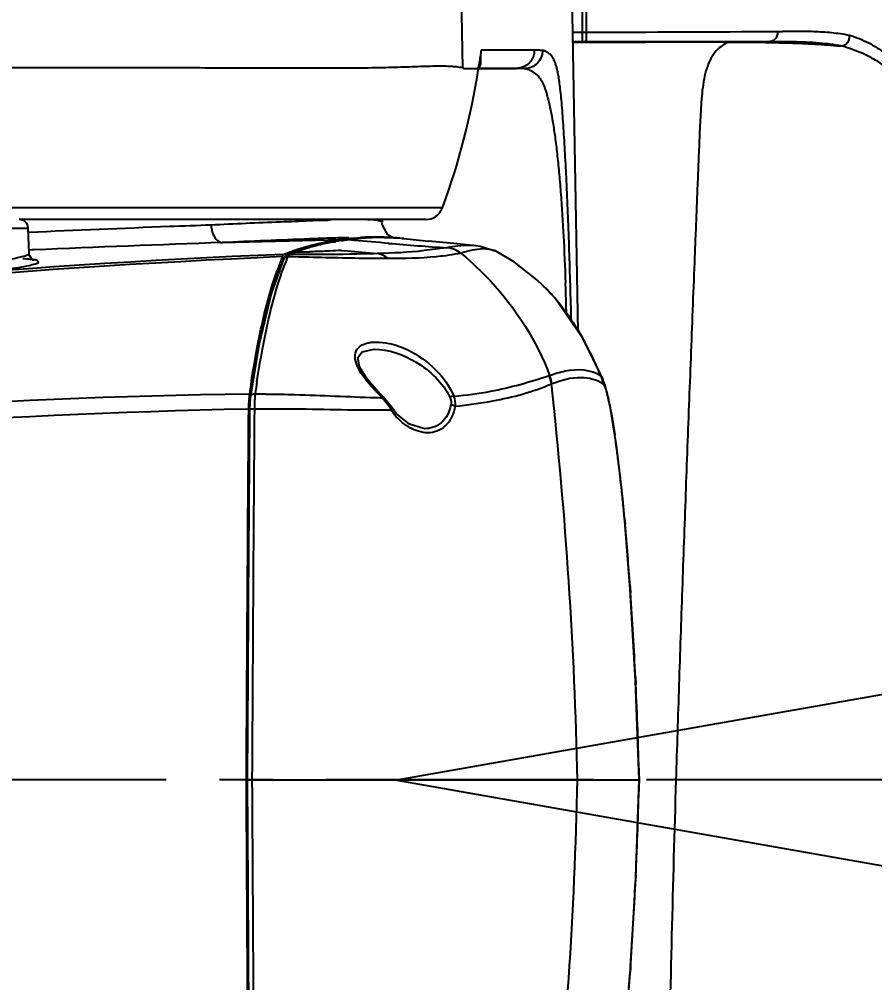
# Model space of a CAD drawing. Header units: millimetres. Extents: x 4086 to 8300, y 123 to 1549.
# Drawn here: x 7773.03 to 7797.06, y 601.17 to 628.25 of the extents above; entities that cross this region are included whole.
import ezdxf

# ---------------------------------------------------------------- set-up
doc = ezdxf.new("R2010")
doc.units = ezdxf.units.MM
doc.linetypes.add('CENTER', pattern=[0.6, 0.375, -0.075, 0.075, -0.075])
for name, color, linetype in [('中心线', 7, 'Continuous'), ('外形图', 7, 'Continuous'), ('尺寸标注', 7, 'Continuous'), ('运动范围', 7, 'Continuous')]:
    doc.layers.add(name, color=color, linetype=linetype)
doc.styles.add('思源黑', font='SourceHanSansCN-Normal.ttf')
doc.dimstyles.new('尺寸标注_1_4比例', dxfattribs={"dimtxt": 7, "dimasz": 6, "dimexe": 2, "dimexo": 1.5, "dimgap": 1, "dimtad": 1, "dimdec": 1, "dimlfac": 4, "dimdsep": 46, "dimtxsty": '思源黑', "dimcen": 0.09, "dimadec": 0, "dimazin": 0, "dimtp": 0.01, "dimtm": 0.01, "dimtfac": 1, "dimtdec": 1, "dimtofl": 0, "dimtmove": 0, "dimatfit": 3, "dimfxl": 1, "dimtolj": 1, "dimarcsym": 0})

# ---------------------------------------------------------------- blocks, each defined once
blk = doc.blocks.new('*D749')
at = {"layer": 'Defpoints', "color": 0}
for p in [(7701.103, 606.863), (7716.045, 606.863), (7783.633, 606.863), (7961.601, 575.482), (7746.537, 550.462)]:
    blk.add_point(p, dxfattribs=at)
at = {"layer": '尺寸标注', "color": 0, "lineweight": -2}
blk.add_line((7717.545, 606.863), (7718.126, 606.863), dxfattribs=at)
blk.add_arc((7783.633, 606.863), 67.507, 185.09413, 344.90587, dxfattribs=at)
at = {"layer": '尺寸标注', "color": 0}
for points in [[(7717.392, 600.913), (7715.394, 600.824), (7716.126, 606.863)], [(7849.787, 589.066), (7847.834, 589.501), (7850.114, 595.14)]]:
    blk.add_solid(points, dxfattribs=at)
at = {"layer": '尺寸标注', "color": 0, "insert": (7783.633, 544.066), "char_height": 7, "attachment_point": 5, "style": '思源黑'}
blk.add_mtext('\\A1;+\\A1;170%%d', dxfattribs=at)
blk = doc.blocks.new('*D750')
at = {"layer": 'Defpoints', "color": 0}
for p in [(7746.494, 663.333), (7961.606, 638.226), (7701.103, 606.863), (7720.683, 606.863), (7783.633, 606.863)]:
    blk.add_point(p, dxfattribs=at)
at = {"layer": '尺寸标注', "color": 0, "lineweight": -2}
blk.add_arc((7783.633, 606.863), 67.588, 15.08218, 174.91199, dxfattribs=at)
at = {"layer": '尺寸标注', "color": 0}
for points in [[(7847.916, 624.232), (7849.869, 624.667), (7850.195, 618.593)], [(7715.312, 612.901), (7717.31, 612.813), (7716.045, 606.863)]]:
    blk.add_solid(points, dxfattribs=at)
at = {"layer": '尺寸标注', "color": 0, "insert": (7783.633, 679.161), "char_height": 7, "attachment_point": 5, "style": '思源黑'}
blk.add_mtext('\\A1;-\\A1;170%%d', dxfattribs=at)

msp = doc.modelspace()

# ---------------------------------------------------------------- linework, layer by layer
at = {"layer": '中心线', "linetype": 'CENTER', "ltscale": 20}
msp.add_line((7981.1487, 606.8692), (7585.9109, 606.8692), dxfattribs=at)
at = {"layer": '外形图'}
for p, q in [((7785.3857, 631.8692), (7785.4754, 626.8822)), ((7788.7274, 619.4704), (7788.4978, 631.8692)), ((7788.834, 630.9931), (7788.834, 627.6181)), ((7788.959, 627.6516), (7788.959, 630.9597)), ((7788.834, 627.8725), (7788.5718, 627.8725)), ((7794.0908, 627.6181), (7788.5765, 627.6181)), ((7794.5526, 627.6231), (7794.5823, 627.6232)), ((7785.9872, 627.3174), (7785.9708, 627.1869)), ((7785.988, 627.3221), (7785.9873, 627.3169)), ((7787.4928, 627.3785), (7786.0021, 627.3785)), ((7785.507, 626.8691), (7785.9147, 626.8692)), ((7785.9251, 626.8692), (7786.9945, 626.8692)), ((7787.2246, 626.8612), (7785.9251, 626.8612)), ((7787.0298, 626.8695), (7787.0242, 626.8695)), ((7781.209, 622.9455), (7771.7056, 622.9456)), ((7784.2775, 622.9455), (7781.209, 622.9455)), ((7784.9103, 622.9457), (7784.2775, 622.9455)), ((7784.4415, 622.6192), (7773.0259, 622.6192)), ((7783.2177, 622.6192), (7783.219, 622.5415)), ((7771.709, 622.3779), (7773.2758, 622.3779)), ((7773.3004, 621.6727), (7773.2758, 622.3779)), ((7778.7338, 621.972), (7782.0902, 622.0595)), ((7781.8854, 622.0287), (7781.7817, 622.011)), ((7781.9883, 622.0448), (7781.8854, 622.0287)), ((7782.0902, 622.0595), (7781.9883, 622.0448)), ((7782.0753, 622.0271), (7782.1221, 622.0339)), ((7782.1221, 622.0339), (7782.2021, 622.0448)), ((7782.2021, 622.0448), (7782.2285, 622.0482)), ((7782.2285, 622.0482), (7782.3345, 622.0617)), ((7782.2699, 622.0447), (7782.2285, 622.0482)), ((7782.4425, 622.0303), (7782.2699, 622.0447)), ((7782.2845, 622.1099), (7782.2753, 622.1097)), ((7782.9932, 622.1114), (7782.2889, 622.0546)), ((7782.405, 622.0961), (7782.5076, 622.105)), ((7782.5076, 622.105), (7782.6089, 622.1123)), ((7783.826, 622.0817), (7782.9932, 622.1114)), ((7783.7695, 622.0871), (7783.826, 622.0817)), ((7783.826, 622.0817), (7784.5189, 622.0157)), ((7773.3863, 621.7652), (7773.2975, 621.7615)), ((7773.442, 621.7676), (7773.3863, 621.7652)), ((7781.7971, 621.9794), (7781.8886, 621.9964)), ((7781.8886, 621.9964), (7781.9063, 621.9995)), ((7785.228, 621.9483), (7784.5189, 622.0157)), ((7785.8498, 621.8827), (7785.228, 621.9483)), ((7785.8498, 621.8827), (7785.8486, 621.8829)), ((7773.3004, 621.6722), (7773.3004, 621.6727)), ((7780.4968, 621.5905), (7780.4455, 621.5087)), ((7780.4455, 621.5087), (7780.4459, 621.5096)), ((7780.5415, 621.6683), (7780.4709, 621.6412)), ((7780.5555, 621.631), (7780.4968, 621.5905)), ((7780.5855, 621.6848), (7780.5415, 621.6683)), ((7780.5998, 621.648), (7780.5573, 621.6317)), ((7780.651, 621.571), (7780.5667, 621.5729)), ((7780.605, 621.6398), (7780.6478, 621.6562)), ((7780.6517, 621.6393), (7780.605, 621.6398)), ((7780.6478, 621.6562), (7780.6862, 621.6705)), ((7780.7295, 621.5692), (7780.651, 621.571)), ((7780.732, 621.6386), (7780.6517, 621.6393)), ((7780.8907, 621.5654), (7780.7295, 621.5692)), ((7780.7748, 621.7099), (7780.732, 621.6964)), ((7780.7505, 621.6939), (7780.7769, 621.7033)), ((7781.0466, 621.5617), (7780.8907, 621.5654)), ((7782.0748, 621.7515), (7782.2442, 621.7378)), ((7786.4525, 621.7106), (7786.4508, 621.7114)), ((7787.7329, 620.7664), (7787.5654, 620.9215)), ((7787.72, 620.7785), (7787.7329, 620.7664)), ((7788.0694, 620.4151), (7787.72, 620.7785)), ((7779.7597, 619.0855), (7779.5172, 617.6577)), ((7782.6593, 618.8996), (7782.986, 618.9718)), ((7782.986, 618.9718), (7782.9901, 618.9719)), ((7787.9085, 618.2317), (7787.9202, 618.2359)), ((7787.9751, 618.0015), (7787.9863, 618.0062)), ((7789.4223, 618.1228), (7789.4232, 618.1206)), ((7779.5286, 617.7115), (7779.5328, 617.7402)), ((7783.2482, 617.6369), (7783.113, 617.7701)), ((7779.5103, 617.6054), (7779.4919, 617.293)), ((7779.5173, 617.6584), (7779.5103, 617.6054)), ((7779.5172, 617.6577), (7779.5173, 617.6584)), ((7783.4969, 617.3299), (7783.2482, 617.6369)), ((7783.6142, 617.1712), (7783.4967, 617.3302)), ((7784.4095, 616.7413), (7784.4061, 616.7413)), ((7789.7513, 616.5758), (7789.7539, 616.5588)), ((7790.0294, 614.2153), (7790.0291, 614.211)), ((7790.0291, 614.211), (7790.0347, 614.1497)), ((7790.0351, 614.1527), (7790.0296, 614.2133)), ((7790.035, 614.1536), (7790.0347, 614.1497)), ((7790.0347, 614.1497), (7790.043, 614.0575)), ((7790.3339, 609.7589), (7790.343, 609.5642)), ((7779.5637, 606.8692), (7779.5648, 607.0932)), ((7779.5637, 606.8692), (7790.4421, 606.8692)), ((7779.5648, 606.6518), (7779.5637, 606.8692)), ((7790.4415, 606.8692), (7790.4388, 606.7747)), ((7790.4389, 606.9625), (7790.4415, 606.8692)), ((7801.7643, 606.8681), (7791.4711, 606.8681)), ((7790.3441, 604.1976), (7790.3353, 604.0091))]:
    msp.add_line(p, q, dxfattribs=at)
for points in [[(7794.0907, 627.6181), (7794.201, 627.6194), (7794.3142, 627.6211), (7794.4314, 627.6225), (7794.5526, 627.6231)], [(7783.5118, 622.11), (7783.3823, 622.1871), (7783.2238, 622.4816), (7783.2193, 622.5312)], [(7786.4507, 621.7115), (7785.9768, 621.8645), (7785.8486, 621.8829)], [(7773.3978, 621.4848), (7773.4234, 621.4786), (7773.3817, 621.5043), (7773.3057, 621.6304), (7773.3004, 621.6723)], [(7780.4455, 621.5087), (7780.1044, 620.5287), (7779.7597, 619.0855)], [(7780.7324, 621.6965), (7780.7013, 621.6854), (7780.5998, 621.648)], [(7787.5654, 620.9215), (7786.9355, 621.4241), (7786.4525, 621.7106)], [(7789.4232, 618.1206), (7788.8689, 619.2674), (7788.0694, 620.4151)], [(7783.113, 617.7701), (7782.7966, 618.1322), (7782.586, 618.4761), (7782.5364, 618.74), (7782.6593, 618.8996)], [(7789.5537, 617.6825), (7789.4826, 617.952), (7789.4223, 618.1228)], [(7790.0294, 614.2153), (7789.9756, 614.7692), (7789.8872, 615.5672), (7789.7974, 616.2655), (7789.7104, 616.851), (7789.6289, 617.3211), (7789.5537, 617.6825)], [(7779.4919, 617.293), (7779.4651, 613.5691), (7779.4415, 609.8283), (7779.4254, 606.8696)], [(7784.4061, 616.7413), (7783.9869, 616.864), (7783.6142, 617.1712)], [(7790.4421, 606.8692), (7790.3395, 609.6536), (7790.1901, 612.2198), (7790.035, 614.1537)], [(7779.4254, 606.8696), (7779.4417, 603.8749), (7779.4653, 600.1394), (7779.4919, 596.4454)], [(7790.035, 599.5847), (7790.192, 601.5461), (7790.3409, 604.1128), (7790.4421, 606.8692)]]:
    msp.add_lwpolyline(points, dxfattribs=at)
for centre, radius, start, end in [((7788.8395, 615.7007), 12.1719, 89.43786, 90.02627), ((7783.9503, 2476.5363), 1848.6589, 270.1552963, 270.3214661), ((7788.834, 627.8681), 0.25, 270, 300), ((7793.0378, 627.3962), 0.2257, 99.95765, 109.57549), ((7796.0687, 627.1735), 0.3407, 93.06265, 103.53025), ((7766.1395, 629.893), 20.0154, 339.69, 351.31096), ((7784.4413, 623.1192), 0.5, 270.02436, 339.69307), ((7773.0259, 622.3692), 0.25, 2, 90), ((7784.1048, 551.0378), 71.0955, 91.682801, 91.834956), ((7783.0794, 615.3368), 6.7652, 98.53592, 99.98555), ((7783.654, 566.5128), 55.614, 91.42056, 91.68671), ((7783.0904, 614.8306), 7.2978, 95.38906, 97.87765), ((7783.2079, 614.7995), 7.3146, 96.01272, 96.8581), ((7783.1968, 614.9072), 7.2062, 94.2753, 96.01471), ((7783.0499, 615.2942), 6.8324, 91.48241, 93.70049), ((7783.1841, 615.0892), 7.0238, 90.68347, 94.28212), ((7783.0488, 615.3322), 6.7944, 89.59456, 91.48149), ((7783.0514, 615.5588), 6.5677, 86.48581, 89.60351), ((7783.1808, 615.2851), 6.8279, 88.87328, 90.67606), ((7783.1894, 615.5829), 6.53, 84.90287, 88.89665), ((7783.0682, 615.8196), 6.3065, 83.25896, 86.49227), ((7799.8676, 6.2765), 616.0581, 91.9659157, 92.4584423), ((7783.054, 615.0452), 7.0836, 107.5043, 110.39406), ((7783.0602, 615.249), 6.8463, 107.42221, 108.44362), ((7782.9684, 615.3121), 6.8034, 105.56059, 107.49279), ((7783.0929, 615.1447), 6.9556, 106.43193, 107.42222), ((7783.14, 614.9826), 7.1244, 103.6717, 106.42675), ((7782.9817, 615.2458), 6.8708, 100.05824, 105.51865), ((7783.1601, 614.9033), 7.2062, 103.44581, 103.67778), ((7783.1574, 614.9151), 7.1941, 101.79281, 103.44664), ((7783.1416, 614.9906), 7.117, 100.88975, 101.79286), ((7794.9922, 762.8048), 141.3313, 265.29607, 265.960294), ((7784.9802, 621.0905), 0.7362, 82.0188, 85.64999), ((7790.354, 381.9357), 239.9091, 92.368384, 97.843413), ((7791.0579, 377.5481), 244.2595, 92.495735, 97.867122), ((7786.3356, 619.0602), 6.4268, 157.41893, 158.80158), ((7785.7684, 619.2944), 5.8132, 156.89182, 157.4042), ((7786.694, 619.0174), 6.6388, 158.08655, 158.2478), ((7786.5112, 619.0911), 6.4417, 157.61139, 158.08813), ((7786.3009, 619.1775), 6.2144, 157.32831, 157.61021), ((7783.0257, 615.32), 6.7678, 109.6441, 110.22314), ((7783.018, 615.375), 6.7134, 108.44293, 109.50122), ((7779.4076, 687.3996), 65.7106, 271.311037, 271.426966), ((7779.6881, 676.1211), 54.4286, 271.42743, 271.56479), ((7779.6095, 614.645), 9.1254, 50.10563, 50.35044), ((7786.5295, 618.2328), 3.6085, 106.69193, 107.68933), ((7787.4207, 618.6406), 7.5903, 158.81031, 160.47185), ((7787.8719, 618.5657), 7.9004, 159.13291, 160.72858), ((7787.1327, 618.8447), 7.1103, 158.66039, 159.11241), ((7786.8649, 618.9493), 6.8228, 158.24894, 158.66009), ((7784.3941, 617.2371), 4.8581, 41.31608, 46.58758), ((7673.2654, 616.6374), 115.1809, 1.844837, 2.089083), ((7784.0345, 616.9119), 5.3429, 40.81015, 41.38929), ((7783.9422, 616.8323), 5.4648, 40.06548, 40.80951), ((7652.6659, 615.9636), 135.7914, 1.685683, 1.849181), ((7781.2647, 615.0183), 8.7041, 28.21108, 29.70864), ((7780.3046, 614.513), 9.789, 24.04775, 28.16055), ((7787.2307, 617.913), 0.7614, 7.03166, 25.05646), ((7779.4366, 614.1142), 10.7442, 23.53729, 24.1037), ((7779.1255, 613.9792), 11.0833, 22.51548, 23.53497), ((7811.3827, 613.0874), 32.2249, 171.11688, 171.7461), ((7812.2129, 613.0618), 32.8929, 171.2562, 171.86903), ((7787.2195, 617.9075), 0.7614, 7.0941, 25.22796), ((7662.1973, 604.1669), 126.5364, 1.223701, 6.276865), ((7782.2098, 421.2942), 196.4382, 90.792838, 97.190228), ((7782.5269, 617.4075), 2.8925, 173.91592, 174.74126), ((7779.8889, 587.3937), 30.3213, 89.86671, 90.4501), ((7786.9686, 621.5627), 5.4427, 223.87133, 226.57221), ((7783.1973, 617.2642), 3.7349, 177.2996, 178.82512), ((7782.1344, 617.292), 2.6398, 174.61216, 177.34354), ((7781.592, 617.3431), 2.095, 171.85971, 174.61253), ((7784.3801, 617.2869), 4.75, 177.52838, 179.88065), ((7783.3776, 617.3338), 3.7464, 174.81151, 177.58254), ((7784.8136, 676.5302), 58.9416, 268.256446, 268.457587), ((7781.9257, 616.4367), 1.7545, 29.62126, 34.13641), ((7783.607, 408.6302), 208.7015, 91.137878, 97.137828), ((11959.877, 585.4258), 4180.5359, 179.5632781, 179.7061089), ((11801.3066, 586.4418), 4021.9308, 179.5605091, 179.7089937), ((7783.3196, 617.2611), 3.8572, 178.81606, 179.56282), ((7782.6502, 617.2676), 3.1562, 178.23345, 179.55622), ((7782.5149, 617.2718), 3.0208, 177.29479, 178.23397), ((11477.0942, 588.5231), 3697.5761, 179.5541323, 179.7122467), ((7783.0404, 646.8969), 29.6299, 270.37565, 270.82994), ((7781.8372, 616.385), 1.857, 28.46931, 29.65817), ((7759.415, 612.036), 30.6741, 7.61165, 8.47882), ((7752.3986, 611.0907), 37.7539, 7.03692, 7.6232), ((7747.6076, 610.4958), 42.5818, 6.65384, 7.04167), ((7742.9736, 609.9578), 47.2469, 5.99983, 6.65074), ((7739.0106, 609.5382), 51.232, 5.45477, 6.00321), ((7737.3761, 609.3799), 52.8742, 5.24237, 5.45716), ((7695.1183, 605.5708), 95.3033, 4.058519, 5.108925), ((7678.7131, 604.4423), 111.7473, 2.726999, 3.945659), ((7647.4546, 602.9986), 143.0392, 1.587988, 2.630843), ((11959.878, 628.3125), 4180.5369, 180.29389, 180.4367207), ((11801.4322, 627.3003), 4022.0564, 180.2910506, 180.4395306), ((7662.1973, 609.5714), 126.5364, 353.723177, 358.77634), ((8386.0385, 588.3293), 594.8564, 178.2140734, 179.0571085), ((11478.4378, 625.2263), 3698.9197, 180.287718, 180.4458766), ((7647.2709, 610.746), 143.223, 357.379453, 358.411094), ((7678.4442, 609.3116), 112.0166, 356.072592, 357.286799), ((7694.9934, 608.1779), 95.4286, 354.890568, 355.964645)]:
    msp.add_arc(centre, radius, start, end, dxfattribs=at)
for points, knots in [([(7794.3224, 627.9064), (7794.3275, 627.8712), (7794.3234, 627.7982), (7794.2752, 627.7016), (7794.1931, 627.6343), (7794.1243, 627.6181), (7794.0908, 627.6181)], [0, 0, 0, 0, 0.2571882, 0.5109213, 0.7580539, 1, 1, 1, 1]), ([(7794.3224, 627.9064), (7794.3655, 627.9067), (7794.4513, 627.9086), (7794.6223, 627.9127), (7794.8349, 627.9151), (7795.0888, 627.9144), (7795.425, 627.9066), (7795.8451, 627.8817), (7796.1795, 627.8361), (7796.3448, 627.8009)], [0, 0, 0, 0, 0.0636645, 0.1269846, 0.2529001, 0.377947, 0.5023161, 0.7500517, 1, 1, 1, 1]), ([(7796.1382, 627.5032), (7796.1702, 627.508), (7796.2338, 627.5321), (7796.3068, 627.6034), (7796.3482, 627.698), (7796.3504, 627.7675), (7796.3448, 627.8009)], [0, 0, 0, 0, 0.2430683, 0.4926739, 0.7465777, 1, 1, 1, 1]), ([(7796.3448, 627.8009), (7796.532, 627.7444), (7796.8176, 627.6325), (7797.1849, 627.4124), (7797.4799, 627.176), (7797.7829, 626.8476), (7798.0841, 626.4025), (7798.3683, 625.8395), (7798.5829, 625.3039), (7798.7486, 624.8437), (7798.912, 624.3661), (7799.1072, 623.7592), (7799.3261, 623.0209), (7799.6024, 622.0241), (7799.9226, 620.7665), (7800.2724, 619.2462), (7800.5916, 617.7171), (7800.9795, 615.6691), (7801.3948, 613.0955), (7801.7729, 609.9896), (7801.9351, 607.9094), (7801.9921, 606.8681)], [0, 0, 0, 0, 0.0263132, 0.0409617, 0.0574863, 0.0770058, 0.1008637, 0.1295655, 0.1617146, 0.1784516, 0.1953936, 0.2296437, 0.2642331, 0.2990144, 0.3688452, 0.4388497, 0.5089314, 0.5790488, 0.719333, 0.8596601, 1, 1, 1, 1]), ([(7788.5767, 627.6076), (7788.9674, 627.6078), (7789.7454, 627.6085), (7790.8884, 627.6095), (7791.9595, 627.611), (7792.6432, 627.6103), (7792.962, 627.6088)], [0, 0, 0, 0, 0.2672748, 0.5322527, 0.7818855, 1, 1, 1, 1]), ([(7792.962, 627.6088), (7792.8971, 627.5829), (7792.7659, 627.5148), (7792.5886, 627.3597), (7792.4397, 627.1425), (7792.3294, 626.8729), (7792.2557, 626.5687), (7792.2098, 626.2464), (7792.1815, 625.9163), (7792.1617, 625.5836), (7792.1448, 625.2501), (7792.1254, 624.8049), (7792.1025, 624.2481), (7792.0757, 623.58), (7792.0493, 622.9118), (7792.0229, 622.2435), (7791.9878, 621.3525), (7791.9442, 620.2387), (7791.8925, 618.9022), (7791.8414, 617.5655), (7791.7911, 616.2287), (7791.7252, 614.4462), (7791.6453, 612.2178), (7791.5545, 609.5432), (7791.498, 607.7599), (7791.4711, 606.8681)], [0, 0, 0, 0, 0.0099767, 0.0208925, 0.0332578, 0.0471848, 0.062218, 0.0778001, 0.093595, 0.1094583, 0.1253419, 0.1412348, 0.173029, 0.2048268, 0.2366259, 0.2684253, 0.3002249, 0.3638254, 0.427428, 0.491033, 0.5546408, 0.6182516, 0.7454838, 0.8727324, 1, 1, 1, 1]), ([(7792.9622, 627.6088), (7793.2392, 627.6075), (7793.7727, 627.6036), (7794.549, 627.5877), (7795.2813, 627.5588), (7795.7567, 627.5262), (7795.9891, 627.5047)], [0, 0, 0, 0, 0.2742696, 0.5283125, 0.7688744, 1, 1, 1, 1]), ([(7793.532, 627.6182), (7793.9725, 627.6138), (7794.6174, 627.6024), (7795.457, 627.5634), (7795.8559, 627.5334), (7796.0505, 627.5137)], [0, 0, 0, 0, 0.5241461, 0.7672484, 1, 1, 1, 1]), ([(7794.5823, 627.6232), (7794.8277, 627.6232), (7795.1957, 627.615), (7795.6855, 627.5735), (7795.9292, 627.5377), (7796.0505, 627.5137)], [0, 0, 0, 0, 0.499359, 0.7482633, 1, 1, 1, 1]), ([(7795.9891, 627.5047), (7796.0109, 627.5025), (7796.0453, 627.5006), (7796.0961, 627.4981), (7796.1249, 627.5007), (7796.1412, 627.5024)], [0, 0, 0, 0, 0.4314976, 0.6781491, 1, 1, 1, 1]), ([(7796.0506, 627.5137), (7796.0553, 627.5129), (7796.0648, 627.5115), (7796.0768, 627.5097), (7796.0856, 627.5084), (7796.091, 627.5079), (7796.0942, 627.5075), (7796.0964, 627.5072), (7796.0973, 627.5069), (7796.098, 627.5065), (7796.098, 627.5057), (7796.0964, 627.5052), (7796.0954, 627.5048), (7796.0946, 627.5046)], [0, 0, 0, 0, 0.2758297, 0.5518168, 0.7010442, 0.7864177, 0.8625323, 0.8914037, 0.911348, 0.9224579, 0.929533, 0.9557266, 1, 1, 1, 1]), ([(7796.0946, 627.5046), (7796.1032, 627.5044), (7796.1177, 627.5044), (7796.1323, 627.504), (7796.1382, 627.5032)], [0, 0, 0, 0, 0.591329, 1, 1, 1, 1]), ([(7796.1412, 627.5024), (7796.2369, 627.4752), (7796.4321, 627.4126), (7796.7281, 627.2938), (7797.036, 627.1349), (7797.3579, 626.9179), (7797.6229, 626.6752), (7797.833, 626.4276), (7797.9944, 626.1982), (7798.1485, 625.9326), (7798.3465, 625.5264), (7798.5172, 625.0853), (7798.6751, 624.6257), (7798.8296, 624.1506), (7799.0136, 623.5479), (7799.2189, 622.8155), (7799.4773, 621.8279), (7799.7764, 620.5833), (7800.1035, 619.08), (7800.4032, 617.5691), (7800.6785, 616.0527), (7800.93, 614.5316), (7801.2327, 612.4979), (7801.5445, 609.9458), (7801.7071, 607.8949), (7801.7636, 606.8681)], [0, 0, 0, 0, 0.0135008, 0.0278092, 0.0432562, 0.0604471, 0.0803713, 0.0918113, 0.1044718, 0.1184023, 0.1334537, 0.1657748, 0.182519, 0.199435, 0.2335946, 0.2680577, 0.3026861, 0.3721761, 0.4418196, 0.5115318, 0.5812764, 0.6510406, 0.72082, 0.8604033, 1, 1, 1, 1]), ([(7786.0021, 627.3785), (7785.9991, 627.3652), (7785.9927, 627.3349), (7785.9876, 627.296), (7785.9845, 627.2638), (7785.9831, 627.2432), (7785.9826, 627.2262), (7785.9824, 627.2002), (7785.9824, 627.1674), (7785.9836, 627.1192), (7785.9839, 627.0703), (7785.981, 627.0198), (7785.9742, 626.9776), (7785.9634, 626.9422), (7785.9486, 626.913), (7785.9353, 626.8973), (7785.9282, 626.891)], [0, 0, 0, 0, 0.0814602, 0.1844779, 0.2341998, 0.2749049, 0.3076368, 0.3359049, 0.4301208, 0.5038266, 0.624046, 0.7221454, 0.8059901, 0.8787431, 0.9426248, 1, 1, 1, 1]), ([(7785.9708, 627.1869), (7785.9685, 627.17), (7785.9596, 627.1064), (7785.9494, 627.043), (7785.9409, 626.9967)], [0, 0, 0, 0, 0.2661482, 1, 1, 1, 1]), ([(7786.0021, 627.3785), (7786.0006, 627.375), (7785.9988, 627.3696), (7785.9964, 627.3623), (7785.9945, 627.3565), (7785.9927, 627.3501), (7785.991, 627.3422), (7785.9894, 627.3327), (7785.9884, 627.3257), (7785.9879, 627.322)], [0, 0, 0, 0, 0.1921866, 0.2945133, 0.3941837, 0.5038635, 0.6394524, 0.8076258, 1, 1, 1, 1]), ([(7787.4928, 627.3785), (7787.4934, 627.3475), (7787.4874, 627.2833), (7787.4606, 627.1886), (7787.4158, 627.0975), (7787.3324, 626.9893), (7787.215, 626.9147), (7787.0892, 626.8764), (7787.0253, 626.8692), (7786.9945, 626.8692)], [0, 0, 0, 0, 0.1178238, 0.243066, 0.3718925, 0.5014089, 0.7579468, 0.8827167, 1, 1, 1, 1]), ([(7787.7233, 627.3705), (7787.7239, 627.3395), (7787.7178, 627.2754), (7787.6818, 627.1485), (7787.5919, 627), (7787.4454, 626.907), (7787.3194, 626.8685), (7787.2555, 626.8613), (7787.2246, 626.8613)], [0, 0, 0, 0, 0.1178404, 0.2431361, 0.5003949, 0.7573969, 0.8824383, 1, 1, 1, 1]), ([(7787.7234, 627.3681), (7787.6864, 627.3731), (7787.6094, 627.3782), (7787.5324, 627.3784), (7787.4928, 627.3784)], [0, 0, 0, 0, 0.4850919, 1, 1, 1, 1]), ([(7788.5343, 619.7555), (7788.5255, 620.0945), (7788.5074, 620.7624), (7788.4773, 621.7436), (7788.444, 622.678), (7788.4127, 623.4201), (7788.3858, 623.9793), (7788.3652, 624.3709), (7788.3438, 624.7452), (7788.3219, 625.1023), (7788.2994, 625.4394), (7788.2759, 625.7509), (7788.2515, 626.0309), (7788.2262, 626.275), (7788.1999, 626.4819), (7788.1728, 626.6539), (7788.1451, 626.7955), (7788.1167, 626.9116), (7788.0877, 627.0063), (7788.0582, 627.0833), (7788.0279, 627.1453), (7787.9967, 627.1948), (7787.9648, 627.2341), (7787.932, 627.2656), (7787.9039, 627.2873), (7787.8814, 627.303), (7787.8591, 627.3178), (7787.8308, 627.3347), (7787.7959, 627.3518), (7787.7602, 627.3645), (7787.7356, 627.3693), (7787.7233, 627.3705)], [0, 0, 0, 0, 0.1301548, 0.256492, 0.3768308, 0.4890518, 0.5416214, 0.59172, 0.6395968, 0.685523, 0.7290517, 0.7692839, 0.8054445, 0.8369397, 0.8634551, 0.8855055, 0.9037636, 0.9188489, 0.9313532, 0.9417621, 0.9504546, 0.9578033, 0.9641631, 0.9698656, 0.9751978, 0.9777996, 0.980383, 0.985475, 0.9904381, 0.995266, 1, 1, 1, 1]), ([(7785.4755, 626.8821), (7785.4492, 626.8876), (7785.3941, 626.8973), (7785.3075, 626.9084), (7785.2137, 626.9167), (7785.0748, 626.9247), (7784.8841, 626.9287), (7784.6352, 626.9264), (7784.3604, 626.9193), (7784.0604, 626.9092), (7783.7361, 626.8981), (7783.3884, 626.888), (7783.018, 626.8808), (7782.4811, 626.8742), (7781.7591, 626.8715), (7780.8353, 626.873), (7779.8394, 626.8763), (7778.7784, 626.8781), (7777.257, 626.8794), (7775.256, 626.8796), (7772.7789, 626.8805), (7770.2547, 626.8796), (7768.1561, 626.8755), (7766.5104, 626.8736), (7765.3229, 626.8737), (7764.1797, 626.8762), (7763.0892, 626.8796), (7762.0598, 626.8825), (7761.0996, 626.8832), (7760.2157, 626.8804), (7759.4146, 626.8759), (7758.702, 626.8717), (7758.083, 626.8698), (7757.5624, 626.8723), (7757.1441, 626.8776), (7756.861, 626.8836), (7756.6882, 626.8885), (7756.6199, 626.8909), (7756.5903, 626.892)], [0, 0, 0, 0, 0.0027888, 0.0058101, 0.0090671, 0.0125607, 0.0202544, 0.0288767, 0.0384025, 0.0488022, 0.0600443, 0.072097, 0.0849302, 0.0985181, 0.1278557, 0.1599033, 0.1944518, 0.2312757, 0.2700862, 0.3524496, 0.4390701, 0.5273267, 0.6145747, 0.6570089, 0.6982199, 0.7378916, 0.7757334, 0.8114611, 0.8447903, 0.8754535, 0.9032464, 0.9279798, 0.9494646, 0.967526, 0.9820424, 0.9929039, 0.9969295, 1, 1, 1, 1]), ([(7785.9409, 626.9967), (7785.9389, 626.9854), (7785.9308, 626.9427), (7785.9218, 626.9002), (7785.9145, 626.8692)], [0, 0, 0, 0, 0.2649423, 1, 1, 1, 1]), ([(7785.507, 626.8691), (7785.5046, 626.8706), (7785.4995, 626.8733), (7785.4891, 626.8779), (7785.481, 626.8808), (7785.4755, 626.8821)], [0, 0, 0, 0, 0.2532834, 0.5030545, 1, 1, 1, 1]), ([(7787.222, 626.8613), (7787.1912, 626.8646), (7787.1271, 626.8683), (7787.063, 626.869), (7787.0298, 626.8691)], [0, 0, 0, 0, 0.4829115, 1, 1, 1, 1]), ([(7787.2246, 626.8613), (7787.2476, 626.8592), (7787.2945, 626.8497), (7787.3635, 626.823), (7787.4328, 626.7855), (7787.4781, 626.7555), (7787.501, 626.7393)], [0, 0, 0, 0, 0.2268524, 0.4667599, 0.7240206, 1, 1, 1, 1]), ([(7787.501, 626.7393), (7787.5112, 626.7321), (7787.5319, 626.717), (7787.5626, 626.692), (7787.5936, 626.6626), (7787.638, 626.6129), (7787.6801, 626.5503), (7787.7203, 626.4748), (7787.7527, 626.4034), (7787.7854, 626.3196), (7787.8183, 626.2226), (7787.8515, 626.1119), (7787.8981, 625.9368), (7787.955, 625.681), (7788.0187, 625.329), (7788.079, 624.9183), (7788.1357, 624.4525), (7788.1881, 623.9373), (7788.2355, 623.3792), (7788.2769, 622.7842), (7788.3258, 621.9326), (7788.3536, 621.2797), (7788.3698, 620.8362)], [0, 0, 0, 0, 0.0061855, 0.0126859, 0.0196768, 0.0273622, 0.0457342, 0.0569358, 0.0698178, 0.0846339, 0.1015552, 0.1206498, 0.1419755, 0.1915327, 0.2506465, 0.3195513, 0.3975439, 0.4835803, 0.5766058, 0.6755882, 0.7796739, 1, 1, 1, 1]), ([(7781.8626, 622.6192), (7781.8092, 622.6179), (7781.7025, 622.587), (7781.4725, 622.5972), (7781.028, 622.5705), (7779.9872, 622.5386), (7779.0673, 622.4917), (7778.4169, 622.4629)], [0, 0, 0, 0, 0.0463845, 0.0949194, 0.1989744, 0.4338849, 1, 1, 1, 1]), ([(7783.219, 622.5415), (7783.2188, 622.5555), (7783.1628, 622.5791), (7783.0066, 622.5985), (7782.8369, 622.6169), (7782.7095, 622.6192)], [0, 0, 0, 0, 0.0800842, 0.2680189, 1, 1, 1, 1]), ([(7778.4169, 622.4629), (7778.0259, 622.4489), (7776.3195, 622.3864), (7774.6135, 622.3134), (7773.2984, 622.2562)], [0, 0, 0, 0, 0.2291443, 1, 1, 1, 1]), ([(7778.4169, 622.4629), (7778.4191, 622.3991), (7778.4409, 622.2076), (7778.5923, 621.9704), (7778.7306, 621.9718)], [0, 0, 0, 0, 0.3155499, 1, 1, 1, 1]), ([(7781.8283, 622.0969), (7781.6098, 622.0899), (7780.5757, 622.0525), (7779.5419, 622.0063), (7778.7265, 621.9717)], [0, 0, 0, 0, 0.2113044, 1, 1, 1, 1]), ([(7782.2016, 622.0473), (7782.2061, 622.048), (7782.2152, 622.0488), (7782.2242, 622.0486), (7782.2287, 622.0482)], [0, 0, 0, 0, 0.5031417, 1, 1, 1, 1]), ([(7785.0357, 621.8247), (7784.8217, 621.8106), (7784.1735, 621.6931), (7783.5149, 621.678), (7783.0729, 621.6622)], [0, 0, 0, 0, 0.3266242, 1, 1, 1, 1]), ([(7785.8486, 621.8829), (7785.7877, 621.8897), (7785.5156, 621.9042), (7785.2434, 621.866), (7785.037, 621.8241)], [0, 0, 0, 0, 0.2253639, 1, 1, 1, 1]), ([(7786.4507, 621.7115), (7786.3987, 621.737), (7786.1457, 621.822), (7785.8694, 621.7857), (7785.6691, 621.7374)], [0, 0, 0, 0, 0.2194334, 1, 1, 1, 1]), ([(7771.8464, 621.3927), (7772.034, 621.4096), (7772.372, 621.4478), (7772.8467, 621.5126), (7773.0977, 621.5827), (7773.3007, 621.6292), (7773.3004, 621.6722)], [0, 0, 0, 0, 0.37875, 0.6979385, 0.9134042, 1, 1, 1, 1]), ([(7771.8735, 621.1533), (7772.1477, 621.1745), (7772.6109, 621.2219), (7773.1922, 621.2958), (7773.4316, 621.3654), (7773.5848, 621.4048), (7773.5116, 621.4937), (7773.4478, 621.4846), (7773.4035, 621.491)], [0, 0, 0, 0, 0.4347162, 0.7600727, 0.8573807, 0.9045984, 0.9292037, 1, 1, 1, 1]), ([(7773.4035, 621.491), (7773.3842, 621.4938), (7773.2911, 621.5055), (7773.1974, 621.5119), (7773.1232, 621.5157)], [0, 0, 0, 0, 0.2079384, 1, 1, 1, 1]), ([(7780.4216, 621.5759), (7780.4271, 621.5887), (7780.4376, 621.6101), (7780.4527, 621.6293), (7780.4607, 621.6353)], [0, 0, 0, 0, 0.5791269, 1, 1, 1, 1]), ([(7780.446, 621.5095), (7780.448, 621.514), (7780.4525, 621.5227), (7780.4582, 621.5306), (7780.4614, 621.5343)], [0, 0, 0, 0, 0.4987166, 1, 1, 1, 1]), ([(7780.4607, 621.6353), (7780.4624, 621.6366), (7780.4656, 621.6388), (7780.4691, 621.6405), (7780.4709, 621.6412)], [0, 0, 0, 0, 0.5190799, 1, 1, 1, 1]), ([(7780.5411, 621.6026), (7780.5442, 621.6008), (7780.5507, 621.5963), (7780.5567, 621.5913), (7780.5598, 621.5884)], [0, 0, 0, 0, 0.4594035, 1, 1, 1, 1]), ([(7780.5667, 621.5729), (7780.571, 621.5857), (7780.579, 621.607), (7780.5907, 621.6271), (7780.5972, 621.6338)], [0, 0, 0, 0, 0.5934671, 1, 1, 1, 1]), ([(7780.5972, 621.6338), (7780.5984, 621.635), (7780.6009, 621.6372), (7780.6036, 621.6391), (7780.605, 621.6398)], [0, 0, 0, 0, 0.5298755, 1, 1, 1, 1]), ([(7780.7139, 621.6652), (7780.7167, 621.6634), (7780.7226, 621.6592), (7780.7282, 621.6545), (7780.731, 621.6518)], [0, 0, 0, 0, 0.4626107, 1, 1, 1, 1]), ([(7783.3881, 621.5204), (7783.2349, 621.52), (7782.4542, 621.5248), (7781.6738, 621.5468), (7781.0466, 621.5617)], [0, 0, 0, 0, 0.1963061, 1, 1, 1, 1]), ([(7783.0717, 621.6624), (7782.9465, 621.658), (7782.3114, 621.638), (7781.676, 621.6345), (7781.1659, 621.6361)], [0, 0, 0, 0, 0.1971502, 1, 1, 1, 1]), ([(7781.75, 621.733), (7781.7063, 621.731), (7781.5145, 621.7229), (7781.3226, 621.7169), (7781.1744, 621.7128)], [0, 0, 0, 0, 0.227632, 1, 1, 1, 1]), ([(7785.0033, 621.6025), (7784.9135, 621.5907), (7784.3772, 621.5328), (7783.8369, 621.5216), (7783.3881, 621.5204)], [0, 0, 0, 0, 0.167836, 1, 1, 1, 1]), ([(7785.4323, 621.6712), (7785.4017, 621.6675), (7785.2591, 621.6417), (7785.1163, 621.6173), (7785.0033, 621.6025)], [0, 0, 0, 0, 0.2129695, 1, 1, 1, 1]), ([(7785.4623, 621.6463), (7785.7429, 621.4117), (7786.7696, 620.4446), (7787.5605, 619.2159), (7787.9204, 618.2355)], [0, 0, 0, 0, 0.2593689, 1, 1, 1, 1]), ([(7779.5328, 617.7402), (7779.64, 618.463), (7779.8675, 619.721), (7780.2241, 620.9555), (7780.4377, 621.4595)], [0, 0, 0, 0, 0.57169, 1, 1, 1, 1]), ([(7779.5444, 618.0636), (7779.5921, 618.3687), (7779.7737, 619.4188), (7780.0135, 620.4639), (7780.267, 621.1778)], [0, 0, 0, 0, 0.2896211, 1, 1, 1, 1]), ([(7779.7023, 618.062), (7779.7493, 618.3678), (7779.9278, 619.4166), (7780.1646, 620.4603), (7780.4142, 621.1731)], [0, 0, 0, 0, 0.290573, 1, 1, 1, 1]), ([(7788.1245, 620.3498), (7788.1874, 620.275), (7788.4443, 619.9525), (7788.6689, 619.6049), (7788.8247, 619.3319)], [0, 0, 0, 0, 0.2372712, 1, 1, 1, 1]), ([(7783.4074, 619.1381), (7783.59, 619.099), (7784.3415, 618.8249), (7784.9924, 618.2161), (7785.2326, 617.6533)], [0, 0, 0, 0, 0.2338245, 1, 1, 1, 1]), ([(7782.8156, 618.0488), (7782.6871, 618.2069), (7782.5142, 618.445), (7782.4333, 618.8095), (7782.5038, 618.9648), (7782.5542, 619.0163)], [0, 0, 0, 0, 0.5654856, 0.8001013, 1, 1, 1, 1]), ([(7782.9901, 618.9719), (7783.4028, 618.978), (7784.2592, 618.6639), (7784.9268, 618.0345), (7785.1233, 617.6228)], [0, 0, 0, 0, 0.4749154, 1, 1, 1, 1]), ([(7787.9204, 618.2355), (7788.0649, 618.2877), (7788.5244, 618.4336), (7789.0902, 618.4196), (7789.364, 618.2233)], [0, 0, 0, 0, 0.313257, 1, 1, 1, 1]), ([(7785.2326, 617.6533), (7785.58, 617.6833), (7786.4892, 617.7997), (7787.37, 618.0584), (7787.9083, 618.232)], [0, 0, 0, 0, 0.3813941, 1, 1, 1, 1]), ([(7785.2695, 617.3704), (7785.6227, 617.4065), (7786.5412, 617.5369), (7787.4497, 617.7725), (7787.9751, 618.0015)], [0, 0, 0, 0, 0.3825475, 1, 1, 1, 1]), ([(7787.9863, 618.0062), (7788.249, 618.1078), (7788.7355, 618.2514), (7789.25, 618.1243), (7789.4244, 618.0023)], [0, 0, 0, 0, 0.569536, 1, 1, 1, 1]), ([(7789.364, 618.2233), (7789.3694, 618.2181), (7789.3802, 618.205), (7789.3891, 618.1907), (7789.3937, 618.1826)], [0, 0, 0, 0, 0.4473792, 1, 1, 1, 1]), ([(7789.3937, 618.1826), (7789.3987, 618.1737), (7789.4088, 618.154), (7789.4177, 618.1338), (7789.4223, 618.1228)], [0, 0, 0, 0, 0.4631137, 1, 1, 1, 1]), ([(7789.4244, 618.0023), (7789.4332, 617.9961), (7789.4499, 617.9729), (7789.4619, 617.9482), (7789.4686, 617.9328)], [0, 0, 0, 0, 0.3916354, 1, 1, 1, 1]), ([(7779.9594, 617.7149), (7780.2297, 617.7142), (7781.2505, 617.6922), (7782.2701, 617.6386), (7783.0203, 617.6159)], [0, 0, 0, 0, 0.2648122, 1, 1, 1, 1]), ([(7789.4686, 617.9328), (7789.4746, 617.9189), (7789.5027, 617.8466), (7789.5236, 617.7717), (7789.5394, 617.7112)], [0, 0, 0, 0, 0.1942137, 1, 1, 1, 1]), ([(7789.5394, 617.7112), (7789.5575, 617.6415), (7789.6435, 617.266), (7789.7049, 616.8854), (7789.7513, 616.5758)], [0, 0, 0, 0, 0.1869883, 1, 1, 1, 1]), ([(7779.5173, 617.6583), (7779.5178, 617.6615), (7779.5196, 617.6678), (7779.5225, 617.6736), (7779.5242, 617.6764)], [0, 0, 0, 0, 0.4918094, 1, 1, 1, 1]), ([(7783.2271, 617.61), (7783.2326, 617.6163), (7783.2345, 617.6222), (7783.2511, 617.6361), (7783.2482, 617.637)], [0, 0, 0, 0, 0.7347464, 1, 1, 1, 1]), ([(7779.492, 617.293), (7779.492, 617.2932), (7779.493, 617.2936), (7779.4937, 617.2937), (7779.4942, 617.2938)], [0, 0, 0, 0, 0.3097025, 1, 1, 1, 1]), ([(7779.4942, 617.2938), (7779.4997, 617.295), (7779.5451, 617.297), (7779.5903, 617.2973), (7779.6301, 617.2968)], [0, 0, 0, 0, 0.1223408, 1, 1, 1, 1]), ([(7779.6301, 617.2968), (7779.9507, 617.3029), (7781.1525, 617.3061), (7782.3538, 617.2617), (7783.2347, 617.2677)], [0, 0, 0, 0, 0.2668719, 1, 1, 1, 1]), ([(7783.4696, 617.2702), (7783.4797, 617.2805), (7783.4949, 617.2955), (7783.5013, 617.3232), (7783.4959, 617.3294)], [0, 0, 0, 0, 0.6363295, 1, 1, 1, 1]), ([(7785.1493, 617.4098), (7785.1111, 617.221), (7784.9501, 616.8615), (7784.5733, 616.739), (7784.4095, 616.7413)], [0, 0, 0, 0, 0.540401, 1, 1, 1, 1]), ([(7785.2695, 617.3704), (7785.2295, 617.1637), (7785.0733, 616.7733), (7784.6716, 616.6233), (7784.4991, 616.6253)], [0, 0, 0, 0, 0.549505, 1, 1, 1, 1]), ([(7779.4254, 606.8697), (7779.4254, 606.8699), (7779.4264, 606.87), (7779.427, 606.8701), (7779.4275, 606.8702)], [0, 0, 0, 0, 0.2708587, 1, 1, 1, 1]), ([(7779.4275, 606.8702), (7779.4329, 606.8709), (7779.4785, 606.8704), (7779.5239, 606.8674), (7779.5637, 606.8702)], [0, 0, 0, 0, 0.1203967, 1, 1, 1, 1])]:
    msp.add_open_spline(points, degree=3, knots=knots, dxfattribs=at)
for points in [[(7783.4021, 621.9496), (7783.0821, 621.976), (7782.7623, 622.0035), (7782.4425, 622.0303)], [(7785.4323, 621.6712), (7785.3324, 621.7491), (7785.2079, 621.802), (7785.0824, 621.8196)], [(7780.4614, 621.5343), (7780.4855, 621.5629), (7780.5296, 621.5773), (7780.5667, 621.5729)], [(7780.8905, 621.6374), (7780.8376, 621.6378), (7780.7848, 621.6382), (7780.732, 621.6386)], [(7780.911, 621.7062), (7780.8663, 621.7052), (7780.8216, 621.7042), (7780.7769, 621.7033)], [(7781.0292, 621.6366), (7780.983, 621.6369), (7780.9367, 621.6371), (7780.8905, 621.6374)], [(7781.1659, 621.6361), (7781.1203, 621.6362), (7781.0747, 621.6364), (7781.0292, 621.6366)], [(7782.0748, 621.7515), (7781.9667, 621.7437), (7781.8583, 621.738), (7781.75, 621.733)], [(7782.2442, 621.7378), (7782.5209, 621.7152), (7782.7974, 621.6908), (7783.0736, 621.6623)], [(7783.3881, 621.5204), (7783.301, 621.596), (7783.1872, 621.6499), (7783.0725, 621.6622)], [(7785.6691, 621.7374), (7785.6099, 621.7231), (7785.5513, 621.7067), (7785.493, 621.6892)], [(7782.5542, 619.0163), (7782.675, 619.1399), (7782.8745, 619.1751), (7783.0474, 619.1769)], [(7783.0474, 619.1769), (7783.1681, 619.1782), (7783.2893, 619.1633), (7783.4074, 619.1381)], [(7783.045, 617.7907), (7782.9653, 617.8737), (7782.8882, 617.9595), (7782.8156, 618.0488)], [(7789.364, 618.2233), (7789.3932, 618.158), (7789.4234, 618.0787), (7789.3991, 618.0114)], [(7779.4917, 617.7136), (7779.4785, 617.623), (7779.471, 617.5316), (7779.4666, 617.4402)], [(7779.5242, 617.6764), (7779.5476, 617.7137), (7779.6071, 617.7201), (7779.6507, 617.714)], [(7783.2271, 617.61), (7783.2824, 617.5515), (7783.3326, 617.4879), (7783.3779, 617.4212)], [(7785.1233, 617.6228), (7785.1541, 617.5582), (7785.1636, 617.4799), (7785.1493, 617.4098)], [(7785.2326, 617.6534), (7785.1961, 617.6525), (7785.1589, 617.6412), (7785.1276, 617.6225)], [(7785.2695, 617.3704), (7785.2831, 617.4645), (7785.2703, 617.566), (7785.2326, 617.6534)], [(7783.7933, 616.9096), (7783.6678, 617.0114), (7783.557, 617.1343), (7783.4696, 617.2702)], [(7785.2695, 617.3704), (7785.2395, 617.3919), (7785.1994, 617.4092), (7785.1633, 617.4018)], [(7784.0001, 616.7693), (7783.9273, 616.8098), (7783.858, 616.8572), (7783.7933, 616.9096)], [(7784.4991, 616.6253), (7784.326, 616.6272), (7784.1514, 616.6851), (7784.0001, 616.7693)], [(7790.1826, 612.3159), (7790.187, 612.2545), (7790.1913, 612.1931), (7790.1955, 612.1317)], [(7790.1978, 601.6393), (7790.1937, 601.5803), (7790.1896, 601.5214), (7790.1854, 601.4624)]]:
    msp.add_open_spline(points, degree=3, dxfattribs=at)
at = {"layer": '运动范围'}
for p, q in [((7961.6051, 638.2319), (7783.6327, 606.8629)), ((7783.6327, 606.8629), (7961.6009, 575.4823))]:
    msp.add_line(p, q, dxfattribs=at)
msp.add_arc((7783.7746, 606.8692), 180.575, 10, 349.993572, dxfattribs=at)

# ---------------------------------------------------------------- dimensions: what is measured, and where the dimension line sits
at = {"layer": '尺寸标注'}
for base, line1, line2, text, picture, middle in [((7746.4945, 663.3329), ((7701.103, 606.8629), (7720.6832, 606.8629)), ((7783.6327, 606.8629), (7961.6062, 638.2257)), '\\A1;-<>', '*D750', (7783.6327, 674.4507)), ((7746.5371, 550.4618), ((7701.103, 606.8629), (7716.0449, 606.8629)), ((7961.6009, 575.4823), (7783.6327, 606.8629)), '\\A1;+<>', '*D749', (7783.6327, 539.3561))]:
    dim = msp.add_angular_dim_2l(base=base, line1=line1, line2=line2, text=text, dimstyle='尺寸标注_1_4比例', dxfattribs=at)
    dim.commit()
    dim.dimension.update_dxf_attribs({"geometry": picture, "text_midpoint": middle, "dimtype": 162})

doc.saveas('drawing.dxf')
